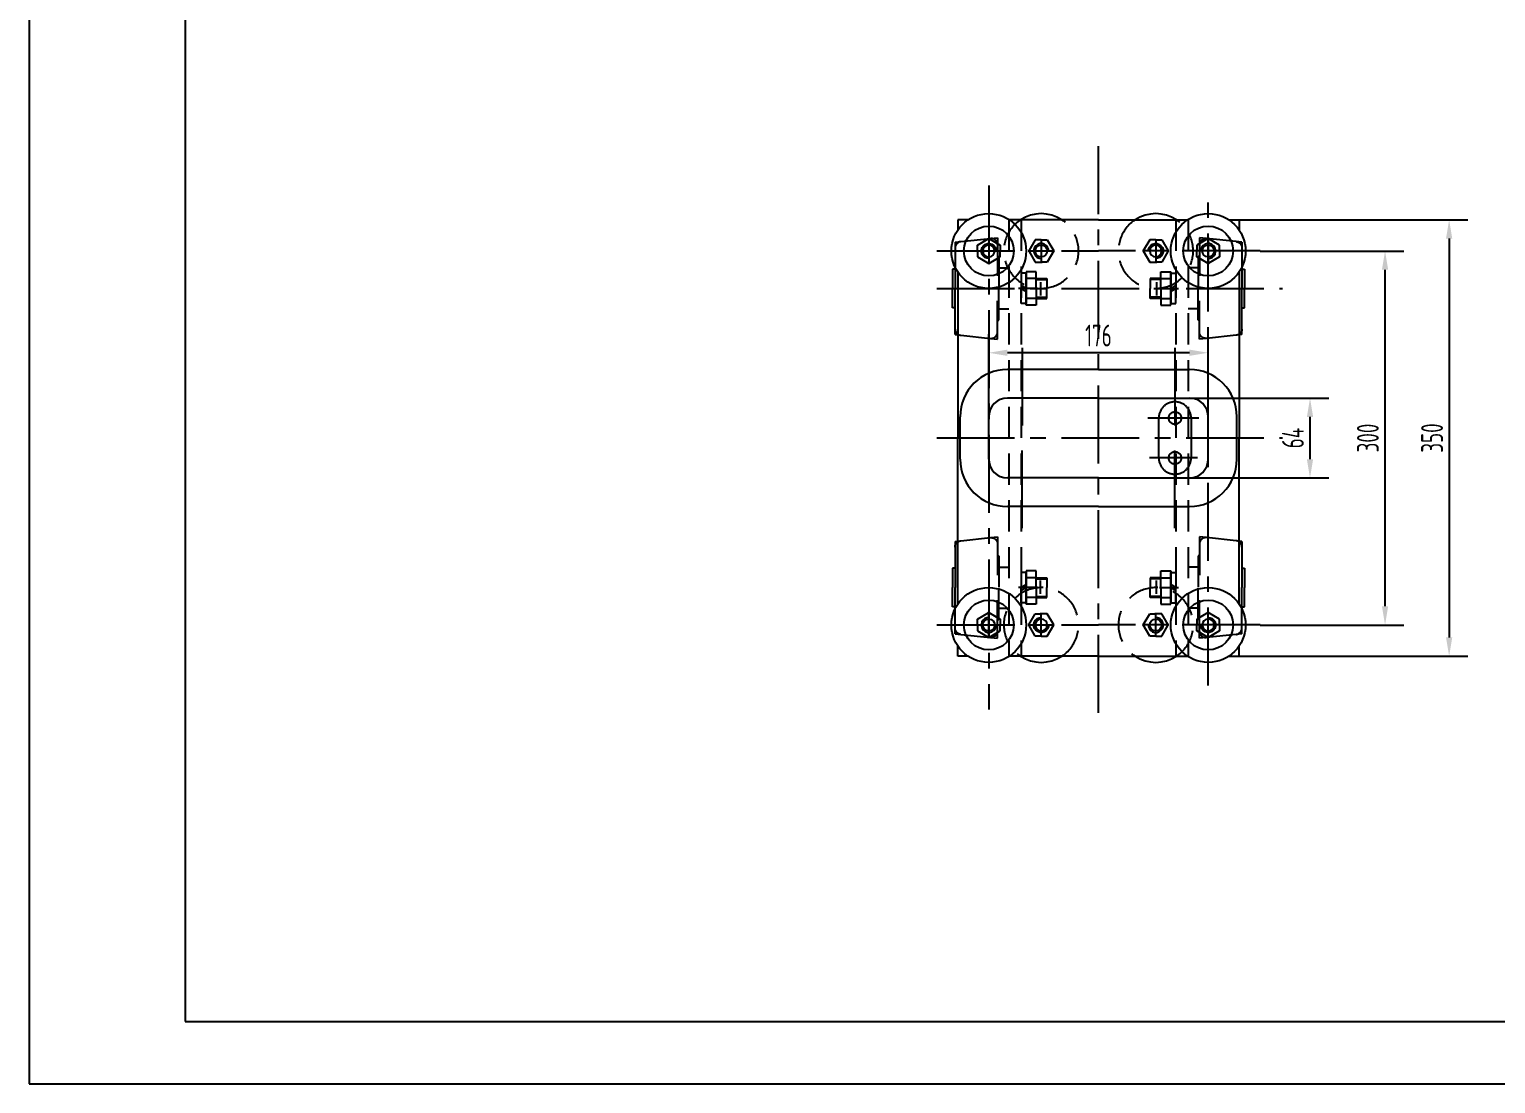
# Model space of a CAD drawing. Header units: millimetres. Extents: x 0 to 2970, y 0 to 2100.
# Drawn here: x 0 to 1176, y 0 to 846 of the extents above; entities that cross this region are included whole.
import ezdxf

# ---------------------------------------------------------------- set-up
doc = ezdxf.new("R2010")
doc.units = ezdxf.units.MM
doc.header["$LTSCALE"] = 50
for name, pattern in [('F', [0.75, 0.5, -0.25]), ('G', [2, 1.25, -0.25, 0.25, -0.25]), ('K', [2.5, 1.25, -0.25, 0.25, -0.25, 0.25, -0.25])]:
    doc.linetypes.add(name, pattern=pattern)
for name, color, linetype in [('01', 7, 'Continuous'), ('02', 1, 'Continuous'), ('04', 2, 'F'), ('05', 4, 'G'), ('07', 6, 'K'), ('08', 1, 'Continuous')]:
    doc.layers.add(name, color=color, linetype=linetype)
doc.styles.get("Standard").update_dxf_attribs({"font": 'isocp', "width": 0.707, "bigfont": 'intecad.shx'})
doc.dimstyles.new('INTE', dxfattribs={"dimscale": 5, "dimtxt": 3.5, "dimasz": 3, "dimexe": 3, "dimexo": 0, "dimgap": 1, "dimtad": 1, "dimdec": 1, "dimdsep": 46, "dimtxsty": 'Standard', "dimcen": 0, "dimclrd": 1, "dimclre": 1, "dimclrt": 3, "dimaunit": 1, "dimadec": 0, "dimazin": 0, "dimtfac": 1, "dimtdec": 1, "dimtmove": 0, "dimatfit": 0, "dimfxl": 3, "dimarcsym": 0})

# ---------------------------------------------------------------- blocks, each defined once
blk = doc.blocks.new('*U34')
at = {"layer": '01'}
for p, q in [((0, 10), (-9, 4.8)), ((-9, 4.8), (-9, 0)), ((-9, -4.8), (-9, 0)), ((9, 4.8), (0, 10)), ((9, 0), (9, 4.8)), ((0, -10), (-9, -4.8)), ((9, -4.8), (0, -10)), ((9, 0), (9, -4.8))]:
    blk.add_line(p, q, dxfattribs=at)
blk.add_circle((0, 0), 4.8, dxfattribs=at)
at = {"layer": '02'}
blk.add_arc((0, 0), 6, 266.5577, 182.6113, dxfattribs=at)
at = {"layer": '05'}
for p, q in [((9.6, 0), (-9.8, 0)), ((0, 10.6), (0, -10.5))]:
    blk.add_line(p, q, dxfattribs=at)
blk = doc.blocks.new('*D43')
at = {"layer": '02', "color": 1, "linetype": 'Continuous', "lineweight": -2}
for p, q in [((970.5, 692.9), (1153.9, 692.9)), ((1138.9, 677.9), (1138.9, 357.9)), ((970.5, 342.9), (1153.9, 342.9))]:
    blk.add_line(p, q, dxfattribs=at)
at = {"layer": '02', "color": 1, "linetype": 'Continuous'}
for points in [[(1136.4, 677.9), (1141.4, 677.9), (1138.9, 692.9)], [(1136.4, 357.9), (1141.4, 357.9), (1138.9, 342.9)]]:
    blk.add_solid(points, dxfattribs=at)
at = {"layer": 'Defpoints', "color": 0, "linetype": 'Continuous'}
for p in [(970.5, 692.9), (970.5, 342.9), (1138.9, 342.9)]:
    blk.add_point(p, dxfattribs=at)
at = {"layer": '02', "color": 3, "linetype": 'Continuous', "insert": (1125.2, 517.9), "char_height": 17.5, "attachment_point": 5, "rotation": 90}
blk.add_mtext('350', dxfattribs=at)
blk = doc.blocks.new('*D44')
at = {"layer": '02', "color": 1, "linetype": 'Continuous', "lineweight": -2}
for p, q in [((987.2, 667.9), (1102.5, 667.9)), ((1087.5, 382.9), (1087.5, 652.9)), ((987.2, 367.9), (1102.5, 367.9))]:
    blk.add_line(p, q, dxfattribs=at)
at = {"layer": '02', "color": 1, "linetype": 'Continuous'}
for points in [[(1085, 652.9), (1090, 652.9), (1087.5, 667.9)], [(1085, 382.9), (1090, 382.9), (1087.5, 367.9)]]:
    blk.add_solid(points, dxfattribs=at)
at = {"layer": 'Defpoints', "color": 0, "linetype": 'Continuous'}
for p in [(987.2, 667.9), (1087.5, 667.9), (987.2, 367.9)]:
    blk.add_point(p, dxfattribs=at)
at = {"layer": '02', "color": 3, "linetype": 'Continuous', "insert": (1073.7, 517.9), "char_height": 17.5, "attachment_point": 5, "rotation": 90}
blk.add_mtext('300', dxfattribs=at)
blk = doc.blocks.new('*D45')
at = {"layer": '08', "color": 1, "lineweight": -2}
for p, q in [((769.6, 530.6), (769.6, 601.3)), ((945.6, 534.9), (945.6, 601.3)), ((930.6, 586.3), (784.6, 586.3))]:
    blk.add_line(p, q, dxfattribs=at)
at = {"layer": '08', "color": 1}
for points in [[(784.6, 588.8), (784.6, 583.8), (769.6, 586.3)], [(930.6, 588.8), (930.6, 583.8), (945.6, 586.3)]]:
    blk.add_solid(points, dxfattribs=at)
at = {"layer": 'Defpoints', "color": 0}
for p in [(769.6, 586.3), (769.6, 530.6), (945.6, 534.9)]:
    blk.add_point(p, dxfattribs=at)
at = {"layer": '08', "color": 3, "insert": (857.6, 600.1), "char_height": 17.5, "attachment_point": 5}
blk.add_mtext('176', dxfattribs=at)
blk = doc.blocks.new('*D46')
at = {"layer": '08', "color": 1, "lineweight": -2}
for p, q in [((930.6, 549.9), (1042.3, 549.9)), ((1027.3, 500.9), (1027.3, 534.9)), ((930.6, 485.9), (1042.3, 485.9))]:
    blk.add_line(p, q, dxfattribs=at)
at = {"layer": '08', "color": 1}
for points in [[(1024.8, 534.9), (1029.8, 534.9), (1027.3, 549.9)], [(1024.8, 500.9), (1029.8, 500.9), (1027.3, 485.9)]]:
    blk.add_solid(points, dxfattribs=at)
at = {"layer": 'Defpoints', "color": 0}
for p in [(930.6, 549.9), (1027.3, 549.9), (930.6, 485.9)]:
    blk.add_point(p, dxfattribs=at)
at = {"layer": '08', "color": 3, "insert": (1013.6, 517.9), "char_height": 17.5, "attachment_point": 5, "rotation": 90}
blk.add_mtext('64', dxfattribs=at)
blk = doc.blocks.new('fdfsdf')
at = {"layer": '01', "color": 7, "linetype": 'Continuous'}
for p, q in [((742.6, 177.2), (742.6, 144.7)), ((740.6, 160.2), (740.6, 144.7)), ((742.6, 160.2), (740.6, 160.2)), ((740.6, 129.2), (740.6, 144.7)), ((742.6, 112.1), (742.6, 144.7)), ((742.6, 129.2), (740.6, 129.2))]:
    blk.add_line(p, q, dxfattribs=at)
for centre, start, end in [((747.6, 177.2), 125.697, 180), ((747.6, 112.1), 180, 234.303)]:
    blk.add_arc(centre, 5, start, end, dxfattribs=at)
at = {"layer": '04', "color": 2, "linetype": 'F'}
for p, q in [((742.6, 181.7), (747.1, 182.2)), ((742.6, 181.7), (742.6, 177.2)), ((747.1, 182.2), (771.1, 184.7)), ((771.1, 184.7), (776.6, 185.3)), ((776.6, 185.3), (776.6, 179.4)), ((776.6, 179.7), (776.6, 144.7)), ((776.6, 170.2), (777.6, 170.2)), ((777.6, 170.2), (777.6, 144.7)), ((777.6, 161.2), (785.6, 161.2)), ((795.6, 156.9), (795.6, 144.7)), ((799.7, 156.9), (795.6, 156.9)), ((799.7, 158), (799.7, 144.7)), ((807.7, 158), (799.7, 158)), ((799.7, 144.7), (799.7, 156.9)), ((807.7, 144.7), (807.7, 158)), ((776.6, 109.6), (776.6, 144.7)), ((777.6, 119.2), (777.6, 144.7)), ((801.8, 144.7), (793.5, 144.7)), ((799.7, 144.7), (795.6, 147)), ((795.6, 132.5), (795.6, 144.7)), ((795.6, 144.7), (799.7, 142.3)), ((808.8, 144.7), (798.7, 144.7)), ((807.7, 152.7), (799.7, 152.7)), ((799.7, 131.3), (799.7, 144.7)), ((799.7, 144.7), (799.7, 132.5)), ((807.7, 152.7), (816.2, 152.7)), ((807.7, 151.7), (816.2, 151.7)), ((807.7, 144.7), (807.7, 131.3)), ((811.2, 149.6), (811.2, 139.1)), ((816.2, 152.7), (816.2, 144.7)), ((816.2, 136.7), (816.2, 144.7)), ((799.7, 132.5), (795.6, 132.5)), ((807.7, 136.7), (799.7, 136.7)), ((807.7, 131.3), (799.7, 131.3)), ((807.7, 137.7), (816.2, 137.7)), ((807.7, 136.7), (816.2, 136.7)), ((776.6, 119.2), (777.6, 119.2)), ((777.6, 128.2), (785.6, 128.2)), ((742.6, 107.6), (742.6, 112.1)), ((742.6, 107.6), (747.1, 107.1)), ((747.1, 107.1), (771.1, 104.6)), ((776.6, 104), (776.6, 109.9)), ((771.1, 104.6), (776.6, 104))]:
    blk.add_line(p, q, dxfattribs=at)
for centre, start, end in [((747.6, 177.2), 95.9762, 125.697), ((771.6, 179.7), 360, 95.9762), ((747.6, 112.1), 234.303, 264.0238), ((771.6, 109.6), 264.0238, 0)]:
    blk.add_arc(centre, 5, start, end, dxfattribs=at)
blk = doc.blocks.new('*U63')
at = {"layer": '01'}
for p, q in [((0, 10), (-9, 4.8)), ((-9, 4.8), (-9, 0)), ((-9, -4.8), (-9, 0)), ((9, 4.8), (0, 10)), ((9, 0), (9, 4.8)), ((0, -10), (-9, -4.8)), ((9, -4.8), (0, -10)), ((9, 0), (9, -4.8))]:
    blk.add_line(p, q, dxfattribs=at)
blk.add_circle((0, 0), 4.8, dxfattribs=at)
at = {"layer": '02'}
blk.add_arc((0, 0), 6, 266.5577, 182.6113, dxfattribs=at)
at = {"layer": '05'}
for p, q in [((9.6, 0), (-9.8, 0)), ((0, 10.6), (0, -10.5))]:
    blk.add_line(p, q, dxfattribs=at)
blk = doc.blocks.new('*U69')
at = {"layer": '01'}
for points in [[(25, 410), (25, 10)], [(25, 10), (584, 10)]]:
    blk.add_lwpolyline(points, dxfattribs=at)
at = {"layer": '02'}
for points in [[(0, 420), (0, 0)], [(0, 0), (594, 0)]]:
    blk.add_lwpolyline(points, dxfattribs=at)

msp = doc.modelspace()

# ---------------------------------------------------------------- linework, layer by layer
at = {"layer": '01', "color": 7, "linetype": 'Continuous'}
for p, q in [((753.04, 692.93), (744.71, 692.93)), ((744.71, 692.93), (744.71, 684.64)), ((857.63, 692.93), (786.21, 692.93)), ((857.63, 692.93), (929.04, 692.93)), ((962.21, 692.93), (970.54, 692.93)), ((970.54, 692.93), (970.54, 684.64)), ((744.71, 651.21), (744.71, 517.93)), ((970.54, 651.21), (970.54, 517.93)), ((857.63, 572.93), (784.63, 572.93)), ((857.63, 572.93), (930.63, 572.93)), ((857.63, 549.93), (784.63, 549.93)), ((857.63, 549.93), (930.63, 549.93)), ((746.63, 500.93), (746.63, 534.93)), ((769.63, 500.93), (769.63, 534.93)), ((945.63, 500.93), (945.63, 534.93)), ((968.63, 500.93), (968.63, 534.93)), ((744.71, 384.64), (744.71, 517.93)), ((970.54, 384.64), (970.54, 517.93)), ((857.63, 485.93), (784.63, 485.93)), ((857.63, 485.93), (930.63, 485.93)), ((857.63, 462.93), (784.63, 462.93)), ((857.63, 462.93), (930.63, 462.93)), ((744.71, 342.93), (744.71, 351.21)), ((753.04, 342.93), (744.71, 342.93)), ((857.63, 342.93), (786.21, 342.93)), ((857.63, 342.93), (929.04, 342.93)), ((962.21, 342.93), (970.54, 342.93)), ((970.54, 342.93), (970.54, 351.21))]:
    msp.add_line(p, q, dxfattribs=at)
for centre, radius in [((769.63, 667.93), 30), ((945.63, 667.93), 30), ((769.63, 667.93), 20), ((945.63, 667.93), 20), ((769.63, 367.93), 30), ((945.63, 367.93), 30), ((769.63, 367.93), 20), ((945.63, 367.93), 20)]:
    msp.add_circle(centre, radius, dxfattribs=at)
for centre, radius, start, end in [((811.69, 667.93), 29.98, 56.48944, 123.51056), ((903.56, 667.93), 29.98, 56.48944, 123.51056), ((784.63, 534.93), 38, 90, 180), ((930.63, 534.93), 38, 0, 90), ((784.63, 534.93), 15, 90, 180), ((930.63, 534.93), 15, 0, 90), ((784.63, 500.93), 38, 180, 270), ((784.63, 500.93), 15, 180, 270), ((930.63, 500.93), 15, 270, 0), ((930.63, 500.93), 38, 270, 0), ((811.69, 367.93), 29.98, 236.48944, 303.51056), ((903.56, 367.93), 29.98, 236.48944, 303.51056)]:
    msp.add_arc(centre, radius, start, end, dxfattribs=at)
at = {"layer": '04'}
for p, q in [((785.63, 692.93), (785.63, 342.93)), ((795.63, 692.93), (795.63, 342.93)), ((919.62, 692.93), (919.62, 342.93)), ((929.62, 692.93), (929.62, 342.93))]:
    msp.add_line(p, q, dxfattribs=at)
at = {"layer": '04', "color": 2, "linetype": 'F'}
for centre, start, end in [((811.67, 667.93), 123.55731, 56.44269), ((903.58, 667.93), 123.55731, 56.44269), ((811.67, 367.93), 303.55731, 236.44269), ((903.58, 367.93), 303.55731, 236.44269)]:
    msp.add_arc(centre, 30, start, end, dxfattribs=at)
at = {"layer": '05', "color": 4, "linetype": 'G'}
msp.add_line((857.63, 297.55), (857.63, 751.89), dxfattribs=at)
at = {"layer": '05'}
for p, q in [((769.63, 720.53), (769.63, 300.03)), ((945.63, 319.45), (945.63, 717.62)), ((728.07, 667.93), (857.63, 667.93)), ((987.19, 667.93), (857.63, 667.93)), ((727.88, 637.93), (1005.22, 637.93)), ((796.28, 590.34), (796.28, 517.93)), ((918.98, 590.34), (918.98, 517.93)), ((938.1, 533.8), (897.29, 533.8)), ((727.88, 517.93), (1005.22, 517.93)), ((796.28, 445.51), (796.28, 517.93)), ((918.98, 445.51), (918.98, 517.93)), ((937.03, 502.05), (898.62, 502.05)), ((728.07, 367.93), (857.63, 367.93)), ((987.19, 367.93), (857.63, 367.93))]:
    msp.add_line(p, q, dxfattribs=at)
msp.add_circle((918.98, 501.93), 5, dxfattribs=at)
at = {"layer": '07', "color": 6, "linetype": 'K'}
for p, q in [((905.98, 501.93), (905.98, 533.93)), ((931.98, 533.93), (931.98, 501.93))]:
    msp.add_line(p, q, dxfattribs=at)
msp.add_circle((918.98, 533.93), 5, dxfattribs=at)
for centre, start, end in [((918.98, 533.93), 0, 180), ((918.98, 501.93), 180, 0)]:
    msp.add_arc(centre, 13, start, end, dxfattribs=at)

# ---------------------------------------------------------------- block references
at = {"layer": '02', "xscale": 5, "yscale": 5, "zscale": 5}
msp.add_blockref('*U69', (0, 0), dxfattribs=at)
at = {"layer": '04'}
for name, p in [('fdfsdf', (0, 493.26)), ('*U34', (945.63, 667.93))]:
    msp.add_blockref(name, p, dxfattribs=at)
at = {"layer": '04', "xscale": -1}
for name, p in [('*U34', (769.63, 667.93)), ('fdfsdf', (1715.25, 493.26))]:
    msp.add_blockref(name, p, dxfattribs=at)
at = {"layer": '04'}
for name, p, rotation in [('*U63', (811.69, 667.93), 90), ('fdfsdf', (1715.25, 542.59), 180), ('*U34', (769.63, 367.93), 180), ('*U63', (903.56, 367.93), 269.9999999999995)]:
    msp.add_blockref(name, p, dxfattribs=dict(at, rotation=rotation))
at = {"layer": '04', "xscale": -1}
for name, p, rotation in [('*U63', (903.56, 667.93), 270), ('fdfsdf', (0, 542.59), 180), ('*U63', (811.69, 367.93), 89.99999999999952), ('*U34', (945.63, 367.93), 180)]:
    msp.add_blockref(name, p, dxfattribs=dict(at, rotation=rotation))

# ---------------------------------------------------------------- dimensions: what is measured, and where the dimension line sits
at = {"layer": '02', "color": 1, "linetype": 'Continuous'}
for base, p1, p2, picture, middle in [((1138.95, 342.93), (970.54, 692.93), (970.54, 342.93), '*D43', (1125.2, 517.93)), ((1087.49, 667.93), (987.19, 367.93), (987.19, 667.93), '*D44', (1073.74, 517.93))]:
    dim = msp.add_linear_dim(base=base, p1=p1, p2=p2, angle=90, dimstyle='INTE', dxfattribs=at)
    dim.commit()
    dim.dimension.update_dxf_attribs({"geometry": picture, "text_midpoint": middle})
at = {"layer": '08'}
dim = msp.add_linear_dim(base=(769.63, 586.32), p1=(945.63, 534.93), p2=(769.63, 530.55), dimstyle='INTE', dxfattribs=at)
dim.commit()
dim.dimension.update_dxf_attribs({"geometry": '*D45', "text_midpoint": (857.63, 600.07)})
dim = msp.add_linear_dim(base=(1027.32, 549.93), p1=(930.63, 485.93), p2=(930.63, 549.93), angle=90, dimstyle='INTE', dxfattribs=at)
dim.commit()
dim.dimension.update_dxf_attribs({"geometry": '*D46', "text_midpoint": (1013.57, 517.93)})

doc.saveas('drawing.dxf')
